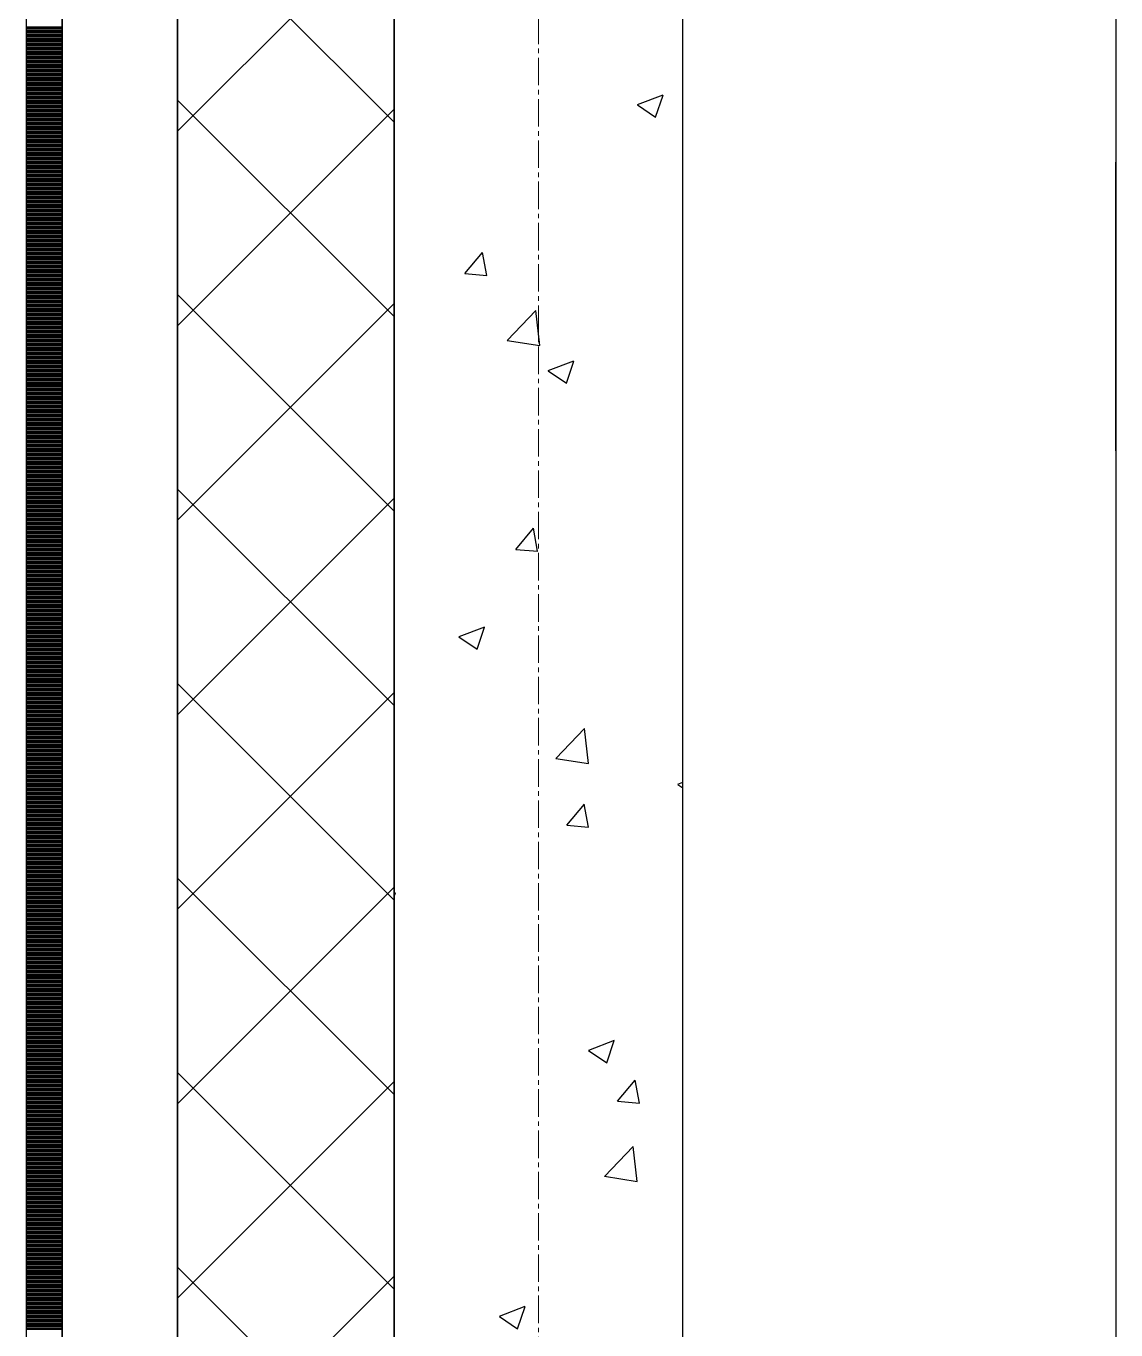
# Model space of a CAD drawing. Header units: millimetres. Extents: x -231292 to 573618, y -153144 to 564035.
# Drawn here: x 8548 to 9303, y 250558 to 251461 of the extents above; entities that cross this region are included whole.
import ezdxf

# ---------------------------------------------------------------- set-up
doc = ezdxf.new("R2010")
doc.units = ezdxf.units.MM
doc.linetypes.add('CENTER2', pattern=[28.575, 19.05, -3.175, 3.175, -3.175])
doc.layers.get('0').update_dxf_attribs({"color": 250})
for name, color, linetype, lineweight in [('АР_Стены ПЕНОблок', 250, 'Continuous', 20), ('АР_Тонкая', 250, 'Continuous', 5), ('АР_Утеплитель', 250, 'Continuous', 0), ('АР_Штриховка', 250, 'Continuous', 0), ('РД_Оси_100', 250, 'Continuous', 0)]:
    doc.layers.add(name, color=color, linetype=linetype, lineweight=lineweight)
doc.layers.add('КР_Балки-0.5', color=60, linetype='Continuous', lineweight=50, plot=False)

# ---------------------------------------------------------------- blocks, each defined once
blk = doc.blocks.new('оси_рен')
at = {"layer": 'РД_Оси_100', "color": 251, "linetype": 'CENTER2', "true_color": 0x636466}
blk.add_line((1195652.916, 135558.25), (1195652.916, 223268.25), dxfattribs=at)

msp = doc.modelspace()

# ---------------------------------------------------------------- linework, layer by layer
at = {"layer": 'АР_Стены ПЕНОблок', "color": 18, "linetype": 'Continuous', "lineweight": 25, "true_color": 0x000000}
for p, q in [((8803.243, 263866.253), (8803.243, 187666.253)), ((9003.243, 187666.253), (9003.243, 263866.253))]:
    msp.add_line(p, q, dxfattribs=at)
at = {"layer": 'АР_Тонкая', "color": 18, "linetype": 'Continuous', "lineweight": 25, "true_color": 0x000000}
for p, q in [((8548.243, 263866.253), (8548.243, 187666.253)), ((8573.243, 263866.253), (8573.243, 187666.253)), ((8573.243, 187666.253), (8573.243, 263866.253)), ((8653.243, 187666.253), (8653.243, 263866.253))]:
    msp.add_line(p, q, dxfattribs=at)
at = {"layer": 'АР_Утеплитель', "color": 18, "linetype": 'Continuous', "lineweight": 25, "true_color": 0x000000}
for p, q in [((8653.243, 263866.253), (8653.243, 187666.253)), ((8803.243, 187666.253), (8803.243, 263866.253))]:
    msp.add_line(p, q, dxfattribs=at)
at = {"layer": 'АР_Штриховка', "color": 18, "linetype": 'Continuous', "lineweight": 25, "true_color": 0x000000}
for p, q in [((8803.243, 251393.982), (8653.243, 251543.982)), ((8653.243, 251387.695), (8803.243, 251537.695)), ((8548.243, 251460.002), (8573.243, 251460.002)), ((8548.243, 251459.002), (8573.243, 251459.002)), ((8548.243, 251458.002), (8573.243, 251458.002)), ((8548.243, 251457.002), (8573.243, 251457.002)), ((8548.243, 251456.002), (8573.243, 251456.002)), ((8548.243, 251455.002), (8573.243, 251455.002)), ((8548.243, 251454.002), (8573.243, 251454.002)), ((8548.243, 251453.002), (8573.243, 251453.002)), ((8548.243, 251452.002), (8573.243, 251452.002)), ((8548.243, 251451.002), (8573.243, 251451.002)), ((8548.243, 251450.002), (8573.243, 251450.002)), ((8548.243, 251449.002), (8573.243, 251449.002)), ((8548.243, 251448.002), (8573.243, 251448.002)), ((8548.243, 251447.002), (8573.243, 251447.002)), ((8548.243, 251446.002), (8573.243, 251446.002)), ((8548.243, 251445.002), (8573.243, 251445.002)), ((8548.243, 251444.002), (8573.243, 251444.002)), ((8548.243, 251443.002), (8573.243, 251443.002)), ((8548.243, 251442.002), (8573.243, 251442.002)), ((8548.243, 251441.002), (8573.243, 251441.002)), ((8548.243, 251440.002), (8573.243, 251440.002)), ((8548.243, 251439.002), (8573.243, 251439.002)), ((8548.243, 251438.002), (8573.243, 251438.002)), ((8548.243, 251437.002), (8573.243, 251437.002)), ((8548.243, 251436.002), (8573.243, 251436.002)), ((8548.243, 251435.002), (8573.243, 251435.002)), ((8548.243, 251434.002), (8573.243, 251434.002)), ((8548.243, 251433.002), (8573.243, 251433.002)), ((8548.243, 251432.002), (8573.243, 251432.002)), ((8548.243, 251431.002), (8573.243, 251431.002)), ((8548.243, 251430.002), (8573.243, 251430.002)), ((8548.243, 251429.002), (8573.243, 251429.002)), ((8548.243, 251428.002), (8573.243, 251428.002)), ((8548.243, 251427.002), (8573.243, 251427.002)), ((8548.243, 251426.002), (8573.243, 251426.002)), ((8548.243, 251425.002), (8573.243, 251425.002)), ((8548.243, 251424.002), (8573.243, 251424.002)), ((8548.243, 251423.002), (8573.243, 251423.002)), ((8548.243, 251422.002), (8573.243, 251422.002)), ((8548.243, 251421.002), (8573.243, 251421.002)), ((8548.243, 251420.002), (8573.243, 251420.002)), ((8548.243, 251419.002), (8573.243, 251419.002)), ((8548.243, 251418.002), (8573.243, 251418.002)), ((8548.243, 251417.002), (8573.243, 251417.002)), ((8548.243, 251416.002), (8573.243, 251416.002)), ((8548.243, 251415.002), (8573.243, 251415.002)), ((8548.243, 251414.002), (8573.243, 251414.002)), ((8548.243, 251413.002), (8573.243, 251413.002)), ((8548.243, 251412.002), (8573.243, 251412.002)), ((8548.243, 251411.002), (8573.243, 251411.002)), ((8548.243, 251410.002), (8573.243, 251410.002)), ((8548.243, 251409.002), (8573.243, 251409.002)), ((8548.243, 251408.002), (8573.243, 251408.002)), ((8548.243, 251407.002), (8573.243, 251407.002)), ((8548.243, 251406.002), (8573.243, 251406.002)), ((8548.243, 251405.002), (8573.243, 251405.002)), ((8803.243, 251259.278), (8653.243, 251409.278)), ((8971.701, 251405.866), (8984.335, 251397.344)), ((8971.799, 251406.084), (8989.584, 251412.911)), ((8984.346, 251397.341), (8989.496, 251412.69)), ((8548.243, 251404.002), (8573.243, 251404.002)), ((8548.243, 251403.002), (8573.243, 251403.002)), ((8548.243, 251402.002), (8573.243, 251402.002)), ((8548.243, 251401.002), (8573.243, 251401.002)), ((8548.243, 251400.002), (8573.243, 251400.002)), ((8548.243, 251399.002), (8573.243, 251399.002)), ((8548.243, 251398.002), (8573.243, 251398.002)), ((8548.243, 251397.002), (8573.243, 251397.002)), ((8548.243, 251396.002), (8573.243, 251396.002)), ((8653.243, 251252.991), (8803.243, 251402.991)), ((8548.243, 251395.002), (8573.243, 251395.002)), ((8548.243, 251394.002), (8573.243, 251394.002)), ((8548.243, 251393.002), (8573.243, 251393.002)), ((8548.243, 251392.002), (8573.243, 251392.002)), ((8548.243, 251391.002), (8573.243, 251391.002)), ((8548.243, 251390.002), (8573.243, 251390.002)), ((8548.243, 251389.002), (8573.243, 251389.002)), ((8548.243, 251388.002), (8573.243, 251388.002)), ((8548.243, 251387.002), (8573.243, 251387.002)), ((8548.243, 251386.002), (8573.243, 251386.002)), ((8548.243, 251385.002), (8573.243, 251385.002)), ((8548.243, 251384.002), (8573.243, 251384.002)), ((8548.243, 251383.002), (8573.243, 251383.002)), ((8548.243, 251382.002), (8573.243, 251382.002)), ((8548.243, 251381.002), (8573.243, 251381.002)), ((8548.243, 251380.002), (8573.243, 251380.002)), ((8548.243, 251379.002), (8573.243, 251379.002)), ((8548.243, 251378.002), (8573.243, 251378.002)), ((8548.243, 251377.002), (8573.243, 251377.002)), ((8548.243, 251376.002), (8573.243, 251376.002)), ((8548.243, 251375.002), (8573.243, 251375.002)), ((8548.243, 251374.002), (8573.243, 251374.002)), ((8548.243, 251373.002), (8573.243, 251373.002)), ((8548.243, 251372.002), (8573.243, 251372.002)), ((8548.243, 251371.002), (8573.243, 251371.002)), ((8548.243, 251370.002), (8573.243, 251370.002)), ((8548.243, 251369.002), (8573.243, 251369.002)), ((8548.243, 251368.002), (8573.243, 251368.002)), ((8548.243, 251367.002), (8573.243, 251367.002)), ((8548.243, 251366.002), (8573.243, 251366.002)), ((8548.243, 251365.002), (8573.243, 251365.002)), ((8548.243, 251364.002), (8573.243, 251364.002)), ((8548.243, 251363.002), (8573.243, 251363.002)), ((8548.243, 251362.002), (8573.243, 251362.002)), ((8548.243, 251361.002), (8573.243, 251361.002)), ((8548.243, 251360.002), (8573.243, 251360.002)), ((8548.243, 251359.002), (8573.243, 251359.002)), ((8548.243, 251358.002), (8573.243, 251358.002)), ((8548.243, 251357.002), (8573.243, 251357.002)), ((8548.243, 251356.002), (8573.243, 251356.002)), ((8548.243, 251355.002), (8573.243, 251355.002)), ((8548.243, 251354.002), (8573.243, 251354.002)), ((8548.243, 251353.002), (8573.243, 251353.002)), ((8548.243, 251352.002), (8573.243, 251352.002)), ((8548.243, 251351.002), (8573.243, 251351.002)), ((8548.243, 251350.002), (8573.243, 251350.002)), ((8548.243, 251349.002), (8573.243, 251349.002)), ((8548.243, 251348.002), (8573.243, 251348.002)), ((8548.243, 251347.002), (8573.243, 251347.002)), ((8548.243, 251346.002), (8573.243, 251346.002)), ((8548.243, 251345.002), (8573.243, 251345.002)), ((8548.243, 251344.002), (8573.243, 251344.002)), ((8548.243, 251343.002), (8573.243, 251343.002)), ((8548.243, 251342.002), (8573.243, 251342.002)), ((8548.243, 251341.002), (8573.243, 251341.002)), ((8548.243, 251340.002), (8573.243, 251340.002)), ((8548.243, 251339.002), (8573.243, 251339.002)), ((8548.243, 251338.002), (8573.243, 251338.002)), ((8548.243, 251337.002), (8573.243, 251337.002)), ((8548.243, 251336.002), (8573.243, 251336.002)), ((8548.243, 251335.002), (8573.243, 251335.002)), ((8548.243, 251334.002), (8573.243, 251334.002)), ((8548.243, 251333.002), (8573.243, 251333.002)), ((8548.243, 251332.002), (8573.243, 251332.002)), ((8548.243, 251331.002), (8573.243, 251331.002)), ((8548.243, 251330.002), (8573.243, 251330.002)), ((8548.243, 251329.002), (8573.243, 251329.002)), ((8548.243, 251328.002), (8573.243, 251328.002)), ((8548.243, 251327.002), (8573.243, 251327.002)), ((8548.243, 251326.002), (8573.243, 251326.002)), ((8548.243, 251325.002), (8573.243, 251325.002)), ((8548.243, 251324.002), (8573.243, 251324.002)), ((8548.243, 251323.002), (8573.243, 251323.002)), ((8548.243, 251322.002), (8573.243, 251322.002)), ((8548.243, 251321.002), (8573.243, 251321.002)), ((8548.243, 251320.002), (8573.243, 251320.002)), ((8548.243, 251319.002), (8573.243, 251319.002)), ((8548.243, 251318.002), (8573.243, 251318.002)), ((8548.243, 251317.002), (8573.243, 251317.002)), ((8548.243, 251316.002), (8573.243, 251316.002)), ((8548.243, 251315.002), (8573.243, 251315.002)), ((8548.243, 251314.002), (8573.243, 251314.002)), ((8548.243, 251313.002), (8573.243, 251313.002)), ((8548.243, 251312.002), (8573.243, 251312.002)), ((8548.243, 251311.002), (8573.243, 251311.002)), ((8548.243, 251310.002), (8573.243, 251310.002)), ((8548.243, 251309.002), (8573.243, 251309.002)), ((8548.243, 251308.002), (8573.243, 251308.002)), ((8548.243, 251307.002), (8573.243, 251307.002)), ((8548.243, 251306.002), (8573.243, 251306.002)), ((8548.243, 251305.002), (8573.243, 251305.002)), ((8548.243, 251304.002), (8573.243, 251304.002)), ((8548.243, 251303.002), (8573.243, 251303.002)), ((8548.243, 251302.002), (8573.243, 251302.002)), ((8548.243, 251301.002), (8573.243, 251301.002)), ((8548.243, 251300.002), (8573.243, 251300.002)), ((8548.243, 251299.002), (8573.243, 251299.002)), ((8548.243, 251298.002), (8573.243, 251298.002)), ((8548.243, 251297.002), (8573.243, 251297.002)), ((8548.243, 251296.002), (8573.243, 251296.002)), ((8852.288, 251289.161), (8864.533, 251303.754)), ((8867.368, 251287.804), (8864.431, 251303.725)), ((8548.243, 251295.002), (8573.243, 251295.002)), ((8548.243, 251294.002), (8573.243, 251294.002)), ((8548.243, 251293.002), (8573.243, 251293.002)), ((8548.243, 251292.002), (8573.243, 251292.002)), ((8548.243, 251291.002), (8573.243, 251291.002)), ((8548.243, 251290.002), (8573.243, 251290.002)), ((8548.243, 251289.002), (8573.243, 251289.002)), ((8548.243, 251288.002), (8573.243, 251288.002)), ((8548.243, 251287.002), (8573.243, 251287.002)), ((8852.287, 251289.151), (8867.469, 251287.823)), ((8548.243, 251286.002), (8573.243, 251286.002)), ((8548.243, 251285.002), (8573.243, 251285.002)), ((8548.243, 251284.002), (8573.243, 251284.002)), ((8548.243, 251283.002), (8573.243, 251283.002)), ((8548.243, 251282.002), (8573.243, 251282.002)), ((8548.243, 251281.002), (8573.243, 251281.002)), ((8548.243, 251280.002), (8573.243, 251280.002)), ((8548.243, 251279.002), (8573.243, 251279.002)), ((8548.243, 251278.002), (8573.243, 251278.002)), ((8548.243, 251277.002), (8573.243, 251277.002)), ((8548.243, 251276.002), (8573.243, 251276.002)), ((8548.243, 251275.002), (8573.243, 251275.002)), ((8548.243, 251274.002), (8573.243, 251274.002)), ((8548.243, 251273.002), (8573.243, 251273.002)), ((8548.243, 251272.002), (8573.243, 251272.002)), ((8548.243, 251271.002), (8573.243, 251271.002)), ((8548.243, 251270.002), (8573.243, 251270.002)), ((8548.243, 251269.002), (8573.243, 251269.002)), ((8803.243, 251124.574), (8653.243, 251274.574)), ((8548.243, 251268.002), (8573.243, 251268.002)), ((8548.243, 251267.002), (8573.243, 251267.002)), ((8548.243, 251266.002), (8573.243, 251266.002)), ((8548.243, 251265.002), (8573.243, 251265.002)), ((8548.243, 251264.002), (8573.243, 251264.002)), ((8548.243, 251263.002), (8573.243, 251263.002)), ((8548.243, 251262.002), (8573.243, 251262.002)), ((8548.243, 251261.002), (8573.243, 251261.002)), ((8548.243, 251260.002), (8573.243, 251260.002)), ((8653.243, 251118.287), (8803.243, 251268.287)), ((8881.572, 251242.806), (8901.356, 251263.425)), ((8904.155, 251239.302), (8901.349, 251263.424)), ((8548.243, 251259.002), (8573.243, 251259.002)), ((8548.243, 251258.002), (8573.243, 251258.002)), ((8548.243, 251257.002), (8573.243, 251257.002)), ((8548.243, 251256.002), (8573.243, 251256.002)), ((8548.243, 251255.002), (8573.243, 251255.002)), ((8548.243, 251254.002), (8573.243, 251254.002)), ((8548.243, 251253.002), (8573.243, 251253.002)), ((8548.243, 251252.002), (8573.243, 251252.002)), ((8548.243, 251251.002), (8573.243, 251251.002)), ((8548.243, 251250.002), (8573.243, 251250.002)), ((8548.243, 251249.002), (8573.243, 251249.002)), ((8548.243, 251248.002), (8573.243, 251248.002)), ((8548.243, 251247.002), (8573.243, 251247.002)), ((8548.243, 251246.002), (8573.243, 251246.002)), ((8548.243, 251245.002), (8573.243, 251245.002)), ((8548.243, 251244.002), (8573.243, 251244.002)), ((8548.243, 251243.002), (8573.243, 251243.002)), ((8548.243, 251242.002), (8573.243, 251242.002)), ((8881.567, 251242.818), (8904.157, 251239.314)), ((8548.243, 251241.002), (8573.243, 251241.002)), ((8548.243, 251240.002), (8573.243, 251240.002)), ((8548.243, 251239.002), (8573.243, 251239.002)), ((8548.243, 251238.002), (8573.243, 251238.002)), ((8548.243, 251237.002), (8573.243, 251237.002)), ((8548.243, 251236.002), (8573.243, 251236.002)), ((8548.243, 251235.002), (8573.243, 251235.002)), ((8548.243, 251234.002), (8573.243, 251234.002)), ((8548.243, 251233.002), (8573.243, 251233.002)), ((8548.243, 251232.002), (8573.243, 251232.002)), ((8548.243, 251231.002), (8573.243, 251231.002)), ((8548.243, 251230.002), (8573.243, 251230.002)), ((8548.243, 251229.002), (8573.243, 251229.002)), ((8548.243, 251228.002), (8573.243, 251228.002)), ((8548.243, 251227.002), (8573.243, 251227.002)), ((8548.243, 251226.002), (8573.243, 251226.002)), ((8548.243, 251225.002), (8573.243, 251225.002)), ((8548.243, 251224.002), (8573.243, 251224.002)), ((8909.997, 251221.896), (8927.782, 251228.722)), ((8922.544, 251213.153), (8927.694, 251228.502)), ((8548.243, 251223.002), (8573.243, 251223.002)), ((8548.243, 251222.002), (8573.243, 251222.002)), ((8548.243, 251221.002), (8573.243, 251221.002)), ((8548.243, 251220.002), (8573.243, 251220.002)), ((8548.243, 251219.002), (8573.243, 251219.002)), ((8548.243, 251218.002), (8573.243, 251218.002)), ((8548.243, 251217.002), (8573.243, 251217.002)), ((8548.243, 251216.002), (8573.243, 251216.002)), ((8548.243, 251215.002), (8573.243, 251215.002)), ((8909.899, 251221.678), (8922.533, 251213.156)), ((8548.243, 251214.002), (8573.243, 251214.002)), ((8548.243, 251213.002), (8573.243, 251213.002)), ((8548.243, 251212.002), (8573.243, 251212.002)), ((8548.243, 251211.002), (8573.243, 251211.002)), ((8548.243, 251210.002), (8573.243, 251210.002)), ((8548.243, 251209.002), (8573.243, 251209.002)), ((8548.243, 251208.002), (8573.243, 251208.002)), ((8548.243, 251207.002), (8573.243, 251207.002)), ((8548.243, 251206.002), (8573.243, 251206.002)), ((8548.243, 251205.002), (8573.243, 251205.002)), ((8548.243, 251204.002), (8573.243, 251204.002)), ((8548.243, 251203.002), (8573.243, 251203.002)), ((8548.243, 251202.002), (8573.243, 251202.002)), ((8548.243, 251201.002), (8573.243, 251201.002)), ((8548.243, 251200.002), (8573.243, 251200.002)), ((8548.243, 251199.002), (8573.243, 251199.002)), ((8548.243, 251198.002), (8573.243, 251198.002)), ((8548.243, 251197.002), (8573.243, 251197.002)), ((8548.243, 251196.002), (8573.243, 251196.002)), ((8548.243, 251195.002), (8573.243, 251195.002)), ((8548.243, 251194.002), (8573.243, 251194.002)), ((8548.243, 251193.002), (8573.243, 251193.002)), ((8548.243, 251192.002), (8573.243, 251192.002)), ((8548.243, 251191.002), (8573.243, 251191.002)), ((8548.243, 251190.002), (8573.243, 251190.002)), ((8548.243, 251189.002), (8573.243, 251189.002)), ((8548.243, 251188.002), (8573.243, 251188.002)), ((8548.243, 251187.002), (8573.243, 251187.002)), ((8548.243, 251186.002), (8573.243, 251186.002)), ((8548.243, 251185.002), (8573.243, 251185.002)), ((8548.243, 251184.002), (8573.243, 251184.002)), ((8548.243, 251183.002), (8573.243, 251183.002)), ((8548.243, 251182.002), (8573.243, 251182.002)), ((8548.243, 251181.002), (8573.243, 251181.002)), ((8548.243, 251180.002), (8573.243, 251180.002)), ((8548.243, 251179.002), (8573.243, 251179.002)), ((8548.243, 251178.002), (8573.243, 251178.002)), ((8548.243, 251177.002), (8573.243, 251177.002)), ((8548.243, 251176.002), (8573.243, 251176.002)), ((8548.243, 251175.002), (8573.243, 251175.002)), ((8548.243, 251174.002), (8573.243, 251174.002)), ((8548.243, 251173.002), (8573.243, 251173.002)), ((8548.243, 251172.002), (8573.243, 251172.002)), ((8548.243, 251171.002), (8573.243, 251171.002)), ((8548.243, 251170.002), (8573.243, 251170.002)), ((8548.243, 251169.002), (8573.243, 251169.002)), ((8548.243, 251168.002), (8573.243, 251168.002)), ((8548.243, 251167.002), (8573.243, 251167.002)), ((8548.243, 251166.002), (8573.243, 251166.002)), ((8548.243, 251165.002), (8573.243, 251165.002)), ((8548.243, 251164.002), (8573.243, 251164.002)), ((8548.243, 251163.002), (8573.243, 251163.002)), ((8548.243, 251162.002), (8573.243, 251162.002)), ((8548.243, 251161.002), (8573.243, 251161.002)), ((8548.243, 251160.002), (8573.243, 251160.002)), ((8548.243, 251159.002), (8573.243, 251159.002)), ((8548.243, 251158.002), (8573.243, 251158.002)), ((8548.243, 251157.002), (8573.243, 251157.002)), ((8548.243, 251156.002), (8573.243, 251156.002)), ((8548.243, 251155.002), (8573.243, 251155.002)), ((8548.243, 251154.002), (8573.243, 251154.002)), ((8548.243, 251153.002), (8573.243, 251153.002)), ((8548.243, 251152.002), (8573.243, 251152.002)), ((8548.243, 251151.002), (8573.243, 251151.002)), ((8548.243, 251150.002), (8573.243, 251150.002)), ((8548.243, 251149.002), (8573.243, 251149.002)), ((8548.243, 251148.002), (8573.243, 251148.002)), ((8548.243, 251147.002), (8573.243, 251147.002)), ((8548.243, 251146.002), (8573.243, 251146.002)), ((8548.243, 251145.002), (8573.243, 251145.002)), ((8548.243, 251144.002), (8573.243, 251144.002)), ((8548.243, 251143.002), (8573.243, 251143.002)), ((8548.243, 251142.002), (8573.243, 251142.002)), ((8548.243, 251141.002), (8573.243, 251141.002)), ((8548.243, 251140.002), (8573.243, 251140.002)), ((8548.243, 251139.002), (8573.243, 251139.002)), ((8548.243, 251138.002), (8573.243, 251138.002)), ((8548.243, 251137.002), (8573.243, 251137.002)), ((8548.243, 251136.002), (8573.243, 251136.002)), ((8548.243, 251135.002), (8573.243, 251135.002)), ((8548.243, 251134.002), (8573.243, 251134.002)), ((8803.243, 250989.87), (8653.243, 251139.87)), ((8653.243, 250983.583), (8803.243, 251133.583)), ((8548.243, 251133.002), (8573.243, 251133.002)), ((8548.243, 251132.002), (8573.243, 251132.002)), ((8548.243, 251131.002), (8573.243, 251131.002)), ((8548.243, 251130.002), (8573.243, 251130.002)), ((8548.243, 251129.002), (8573.243, 251129.002)), ((8548.243, 251128.002), (8573.243, 251128.002)), ((8548.243, 251127.002), (8573.243, 251127.002)), ((8548.243, 251126.002), (8573.243, 251126.002)), ((8548.243, 251125.002), (8573.243, 251125.002)), ((8548.243, 251124.002), (8573.243, 251124.002)), ((8548.243, 251123.002), (8573.243, 251123.002)), ((8548.243, 251122.002), (8573.243, 251122.002)), ((8548.243, 251121.002), (8573.243, 251121.002)), ((8548.243, 251120.002), (8573.243, 251120.002)), ((8548.243, 251119.002), (8573.243, 251119.002)), ((8548.243, 251118.002), (8573.243, 251118.002)), ((8548.243, 251117.002), (8573.243, 251117.002)), ((8548.243, 251116.002), (8573.243, 251116.002)), ((8548.243, 251115.002), (8573.243, 251115.002)), ((8548.243, 251114.002), (8573.243, 251114.002)), ((8548.243, 251113.002), (8573.243, 251113.002)), ((8548.243, 251112.002), (8573.243, 251112.002)), ((8548.243, 251111.002), (8573.243, 251111.002)), ((8548.243, 251110.002), (8573.243, 251110.002)), ((8548.243, 251109.002), (8573.243, 251109.002)), ((8548.243, 251108.002), (8573.243, 251108.002)), ((8548.243, 251107.002), (8573.243, 251107.002)), ((8887.531, 251098.104), (8899.777, 251112.697)), ((8902.611, 251096.747), (8899.674, 251112.668)), ((8548.243, 251106.002), (8573.243, 251106.002)), ((8548.243, 251105.002), (8573.243, 251105.002)), ((8548.243, 251104.002), (8573.243, 251104.002)), ((8548.243, 251103.002), (8573.243, 251103.002)), ((8548.243, 251102.002), (8573.243, 251102.002)), ((8548.243, 251101.002), (8573.243, 251101.002)), ((8548.243, 251100.002), (8573.243, 251100.002)), ((8548.243, 251099.002), (8573.243, 251099.002)), ((8548.243, 251098.002), (8573.243, 251098.002)), ((8887.531, 251098.094), (8902.713, 251096.766)), ((8548.243, 251097.002), (8573.243, 251097.002)), ((8548.243, 251096.002), (8573.243, 251096.002)), ((8548.243, 251095.002), (8573.243, 251095.002)), ((8548.243, 251094.002), (8573.243, 251094.002)), ((8548.243, 251093.002), (8573.243, 251093.002)), ((8548.243, 251092.002), (8573.243, 251092.002)), ((8548.243, 251091.002), (8573.243, 251091.002)), ((8548.243, 251090.002), (8573.243, 251090.002)), ((8548.243, 251089.002), (8573.243, 251089.002)), ((8548.243, 251088.002), (8573.243, 251088.002)), ((8548.243, 251087.002), (8573.243, 251087.002)), ((8548.243, 251086.002), (8573.243, 251086.002)), ((8548.243, 251085.002), (8573.243, 251085.002)), ((8548.243, 251084.002), (8573.243, 251084.002)), ((8548.243, 251083.002), (8573.243, 251083.002)), ((8548.243, 251082.002), (8573.243, 251082.002)), ((8548.243, 251081.002), (8573.243, 251081.002)), ((8548.243, 251080.002), (8573.243, 251080.002)), ((8548.243, 251079.002), (8573.243, 251079.002)), ((8548.243, 251078.002), (8573.243, 251078.002)), ((8548.243, 251077.002), (8573.243, 251077.002)), ((8548.243, 251076.002), (8573.243, 251076.002)), ((8548.243, 251075.002), (8573.243, 251075.002)), ((8548.243, 251074.002), (8573.243, 251074.002)), ((8548.243, 251073.002), (8573.243, 251073.002)), ((8548.243, 251072.002), (8573.243, 251072.002)), ((8548.243, 251071.002), (8573.243, 251071.002)), ((8548.243, 251070.002), (8573.243, 251070.002)), ((8548.243, 251069.002), (8573.243, 251069.002)), ((8548.243, 251068.002), (8573.243, 251068.002)), ((8548.243, 251067.002), (8573.243, 251067.002)), ((8548.243, 251066.002), (8573.243, 251066.002)), ((8548.243, 251065.002), (8573.243, 251065.002)), ((8548.243, 251064.002), (8573.243, 251064.002)), ((8548.243, 251063.002), (8573.243, 251063.002)), ((8548.243, 251062.002), (8573.243, 251062.002)), ((8548.243, 251061.002), (8573.243, 251061.002)), ((8548.243, 251060.002), (8573.243, 251060.002)), ((8548.243, 251059.002), (8573.243, 251059.002)), ((8548.243, 251058.002), (8573.243, 251058.002)), ((8548.243, 251057.002), (8573.243, 251057.002)), ((8548.243, 251056.002), (8573.243, 251056.002)), ((8548.243, 251055.002), (8573.243, 251055.002)), ((8548.243, 251054.002), (8573.243, 251054.002)), ((8548.243, 251053.002), (8573.243, 251053.002)), ((8548.243, 251052.002), (8573.243, 251052.002)), ((8548.243, 251051.002), (8573.243, 251051.002)), ((8548.243, 251050.002), (8573.243, 251050.002)), ((8548.243, 251049.002), (8573.243, 251049.002)), ((8548.243, 251048.002), (8573.243, 251048.002)), ((8548.243, 251047.002), (8573.243, 251047.002)), ((8548.243, 251046.002), (8573.243, 251046.002)), ((8548.243, 251045.002), (8573.243, 251045.002)), ((8548.243, 251044.002), (8573.243, 251044.002)), ((8848.195, 251037.707), (8865.98, 251044.534)), ((8860.742, 251028.965), (8865.892, 251044.314)), ((8548.243, 251043.002), (8573.243, 251043.002)), ((8548.243, 251042.002), (8573.243, 251042.002)), ((8548.243, 251041.002), (8573.243, 251041.002)), ((8548.243, 251040.002), (8573.243, 251040.002)), ((8548.243, 251039.002), (8573.243, 251039.002)), ((8548.243, 251038.002), (8573.243, 251038.002)), ((8548.243, 251037.002), (8573.243, 251037.002)), ((8548.243, 251036.002), (8573.243, 251036.002)), ((8548.243, 251035.002), (8573.243, 251035.002)), ((8548.243, 251034.002), (8573.243, 251034.002)), ((8848.097, 251037.49), (8860.731, 251028.968)), ((8548.243, 251033.002), (8573.243, 251033.002)), ((8548.243, 251032.002), (8573.243, 251032.002)), ((8548.243, 251031.002), (8573.243, 251031.002)), ((8548.243, 251030.002), (8573.243, 251030.002)), ((8548.243, 251029.002), (8573.243, 251029.002)), ((8548.243, 251028.002), (8573.243, 251028.002)), ((8548.243, 251027.002), (8573.243, 251027.002)), ((8548.243, 251026.002), (8573.243, 251026.002)), ((8548.243, 251025.002), (8573.243, 251025.002)), ((8548.243, 251024.002), (8573.243, 251024.002)), ((8548.243, 251023.002), (8573.243, 251023.002)), ((8548.243, 251022.002), (8573.243, 251022.002)), ((8548.243, 251021.002), (8573.243, 251021.002)), ((8548.243, 251020.002), (8573.243, 251020.002)), ((8548.243, 251019.002), (8573.243, 251019.002)), ((8548.243, 251018.002), (8573.243, 251018.002)), ((8548.243, 251017.002), (8573.243, 251017.002)), ((8548.243, 251016.002), (8573.243, 251016.002)), ((8548.243, 251015.002), (8573.243, 251015.002)), ((8548.243, 251014.002), (8573.243, 251014.002)), ((8548.243, 251013.002), (8573.243, 251013.002)), ((8548.243, 251012.002), (8573.243, 251012.002)), ((8548.243, 251011.002), (8573.243, 251011.002)), ((8548.243, 251010.002), (8573.243, 251010.002)), ((8548.243, 251009.002), (8573.243, 251009.002)), ((8548.243, 251008.002), (8573.243, 251008.002)), ((8548.243, 251007.002), (8573.243, 251007.002)), ((8548.243, 251006.002), (8573.243, 251006.002)), ((8548.243, 251005.002), (8573.243, 251005.002)), ((8548.243, 251004.002), (8573.243, 251004.002)), ((8548.243, 251003.002), (8573.243, 251003.002)), ((8548.243, 251002.002), (8573.243, 251002.002)), ((8548.243, 251001.002), (8573.243, 251001.002)), ((8548.243, 251000.002), (8573.243, 251000.002)), ((8548.243, 250999.002), (8573.243, 250999.002)), ((8548.243, 250998.002), (8573.243, 250998.002)), ((8803.243, 250855.166), (8653.243, 251005.166)), ((8653.243, 250848.879), (8803.243, 250998.879)), ((8548.243, 250997.002), (8573.243, 250997.002)), ((8548.243, 250996.002), (8573.243, 250996.002)), ((8548.243, 250995.002), (8573.243, 250995.002)), ((8548.243, 250994.002), (8573.243, 250994.002)), ((8548.243, 250993.002), (8573.243, 250993.002)), ((8548.243, 250992.002), (8573.243, 250992.002)), ((8548.243, 250991.002), (8573.243, 250991.002)), ((8548.243, 250990.002), (8573.243, 250990.002)), ((8548.243, 250989.002), (8573.243, 250989.002)), ((8548.243, 250988.002), (8573.243, 250988.002)), ((8548.243, 250987.002), (8573.243, 250987.002)), ((8548.243, 250986.002), (8573.243, 250986.002)), ((8548.243, 250985.002), (8573.243, 250985.002)), ((8548.243, 250984.002), (8573.243, 250984.002)), ((8548.243, 250983.002), (8573.243, 250983.002)), ((8548.243, 250982.002), (8573.243, 250982.002)), ((8548.243, 250981.002), (8573.243, 250981.002)), ((8548.243, 250980.002), (8573.243, 250980.002)), ((8548.243, 250979.002), (8573.243, 250979.002)), ((8548.243, 250978.002), (8573.243, 250978.002)), ((8548.243, 250977.002), (8573.243, 250977.002)), ((8548.243, 250976.002), (8573.243, 250976.002)), ((8548.243, 250975.002), (8573.243, 250975.002)), ((8548.243, 250974.002), (8573.243, 250974.002)), ((8548.243, 250973.002), (8573.243, 250973.002)), ((8548.243, 250972.002), (8573.243, 250972.002)), ((8548.243, 250971.002), (8573.243, 250971.002)), ((8915.247, 250953.338), (8935.031, 250973.957)), ((8937.829, 250949.833), (8935.023, 250973.956)), ((8548.243, 250970.002), (8573.243, 250970.002)), ((8548.243, 250969.002), (8573.243, 250969.002)), ((8548.243, 250968.002), (8573.243, 250968.002)), ((8548.243, 250967.002), (8573.243, 250967.002)), ((8548.243, 250966.002), (8573.243, 250966.002)), ((8548.243, 250965.002), (8573.243, 250965.002)), ((8548.243, 250964.002), (8573.243, 250964.002)), ((8548.243, 250963.002), (8573.243, 250963.002)), ((8548.243, 250962.002), (8573.243, 250962.002)), ((8548.243, 250961.002), (8573.243, 250961.002)), ((8548.243, 250960.002), (8573.243, 250960.002)), ((8548.243, 250959.002), (8573.243, 250959.002)), ((8548.243, 250958.002), (8573.243, 250958.002)), ((8548.243, 250957.002), (8573.243, 250957.002)), ((8548.243, 250956.002), (8573.243, 250956.002)), ((8548.243, 250955.002), (8573.243, 250955.002)), ((8548.243, 250954.002), (8573.243, 250954.002)), ((8548.243, 250953.002), (8573.243, 250953.002)), ((8915.242, 250953.35), (8937.831, 250949.846)), ((8548.243, 250952.002), (8573.243, 250952.002)), ((8548.243, 250951.002), (8573.243, 250951.002)), ((8548.243, 250950.002), (8573.243, 250950.002)), ((8548.243, 250949.002), (8573.243, 250949.002)), ((8548.243, 250948.002), (8573.243, 250948.002)), ((8548.243, 250947.002), (8573.243, 250947.002)), ((8548.243, 250946.002), (8573.243, 250946.002)), ((8548.243, 250945.002), (8573.243, 250945.002)), ((8548.243, 250944.002), (8573.243, 250944.002)), ((8548.243, 250943.002), (8573.243, 250943.002)), ((8548.243, 250942.002), (8573.243, 250942.002)), ((8548.243, 250941.002), (8573.243, 250941.002)), ((8548.243, 250940.002), (8573.243, 250940.002)), ((8548.243, 250939.002), (8573.243, 250939.002)), ((8548.243, 250938.002), (8573.243, 250938.002)), ((8548.243, 250937.002), (8573.243, 250937.002)), ((8548.243, 250936.002), (8573.243, 250936.002)), ((8548.243, 250935.002), (8573.243, 250935.002)), ((8999.711, 250935.225), (9003.243, 250932.842)), ((8999.81, 250935.442), (9003.243, 250936.76)), ((8548.243, 250934.002), (8573.243, 250934.002)), ((8548.243, 250933.002), (8573.243, 250933.002)), ((8548.243, 250932.002), (8573.243, 250932.002)), ((8548.243, 250931.002), (8573.243, 250931.002)), ((8548.243, 250930.002), (8573.243, 250930.002)), ((8548.243, 250929.002), (8573.243, 250929.002)), ((8548.243, 250928.002), (8573.243, 250928.002)), ((8548.243, 250927.002), (8573.243, 250927.002)), ((8548.243, 250926.002), (8573.243, 250926.002)), ((8548.243, 250925.002), (8573.243, 250925.002)), ((8548.243, 250924.002), (8573.243, 250924.002)), ((8548.243, 250923.002), (8573.243, 250923.002)), ((8548.243, 250922.002), (8573.243, 250922.002)), ((8548.243, 250921.002), (8573.243, 250921.002)), ((8548.243, 250920.002), (8573.243, 250920.002)), ((8548.243, 250919.002), (8573.243, 250919.002)), ((8548.243, 250918.002), (8573.243, 250918.002)), ((8548.243, 250917.002), (8573.243, 250917.002)), ((8922.775, 250907.047), (8935.02, 250921.641)), ((8937.854, 250905.69), (8934.917, 250921.611)), ((8548.243, 250916.002), (8573.243, 250916.002)), ((8548.243, 250915.002), (8573.243, 250915.002)), ((8548.243, 250914.002), (8573.243, 250914.002)), ((8548.243, 250913.002), (8573.243, 250913.002)), ((8548.243, 250912.002), (8573.243, 250912.002)), ((8548.243, 250911.002), (8573.243, 250911.002)), ((8548.243, 250910.002), (8573.243, 250910.002)), ((8548.243, 250909.002), (8573.243, 250909.002)), ((8548.243, 250908.002), (8573.243, 250908.002)), ((8548.243, 250907.002), (8573.243, 250907.002)), ((8548.243, 250906.002), (8573.243, 250906.002)), ((8548.243, 250905.002), (8573.243, 250905.002)), ((8548.243, 250904.002), (8573.243, 250904.002)), ((8548.243, 250903.002), (8573.243, 250903.002)), ((8548.243, 250902.002), (8573.243, 250902.002)), ((8548.243, 250901.002), (8573.243, 250901.002)), ((8548.243, 250900.002), (8573.243, 250900.002)), ((8548.243, 250899.002), (8573.243, 250899.002)), ((8922.774, 250907.037), (8937.956, 250905.709)), ((8548.243, 250898.002), (8573.243, 250898.002)), ((8548.243, 250897.002), (8573.243, 250897.002)), ((8548.243, 250896.002), (8573.243, 250896.002)), ((8548.243, 250895.002), (8573.243, 250895.002)), ((8548.243, 250894.002), (8573.243, 250894.002)), ((8548.243, 250893.002), (8573.243, 250893.002)), ((8548.243, 250892.002), (8573.243, 250892.002)), ((8548.243, 250891.002), (8573.243, 250891.002)), ((8548.243, 250890.002), (8573.243, 250890.002)), ((8548.243, 250889.002), (8573.243, 250889.002)), ((8548.243, 250888.002), (8573.243, 250888.002)), ((8548.243, 250887.002), (8573.243, 250887.002)), ((8548.243, 250886.002), (8573.243, 250886.002)), ((8548.243, 250885.002), (8573.243, 250885.002)), ((8548.243, 250884.002), (8573.243, 250884.002)), ((8548.243, 250883.002), (8573.243, 250883.002)), ((8548.243, 250882.002), (8573.243, 250882.002)), ((8548.243, 250881.002), (8573.243, 250881.002)), ((8548.243, 250880.002), (8573.243, 250880.002)), ((8548.243, 250879.002), (8573.243, 250879.002)), ((8548.243, 250878.002), (8573.243, 250878.002)), ((8548.243, 250877.002), (8573.243, 250877.002)), ((8548.243, 250876.002), (8573.243, 250876.002)), ((8548.243, 250875.002), (8573.243, 250875.002)), ((8548.243, 250874.002), (8573.243, 250874.002)), ((8548.243, 250873.002), (8573.243, 250873.002)), ((8548.243, 250872.002), (8573.243, 250872.002)), ((8548.243, 250871.002), (8573.243, 250871.002)), ((8548.243, 250870.002), (8573.243, 250870.002)), ((8548.243, 250869.002), (8573.243, 250869.002)), ((8548.243, 250868.002), (8573.243, 250868.002)), ((8548.243, 250867.002), (8573.243, 250867.002)), ((8548.243, 250866.002), (8573.243, 250866.002)), ((8548.243, 250865.002), (8573.243, 250865.002)), ((8548.243, 250864.002), (8573.243, 250864.002)), ((8548.243, 250863.002), (8573.243, 250863.002)), ((8803.243, 250720.462), (8653.243, 250870.462)), ((8653.243, 250714.176), (8803.243, 250864.176)), ((8548.243, 250862.002), (8573.243, 250862.002)), ((8548.243, 250861.002), (8573.243, 250861.002)), ((8548.243, 250860.002), (8573.243, 250860.002)), ((8548.243, 250859.002), (8573.243, 250859.002)), ((8548.243, 250858.002), (8573.243, 250858.002)), ((8548.243, 250857.002), (8573.243, 250857.002)), ((8548.243, 250856.002), (8573.243, 250856.002)), ((8548.243, 250855.002), (8573.243, 250855.002)), ((8548.243, 250854.002), (8573.243, 250854.002)), ((8803.243, 250859.987), (8804.178, 250860.346)), ((8803.243, 250857.601), (8804.09, 250860.126)), ((8548.243, 250853.002), (8573.243, 250853.002)), ((8548.243, 250852.002), (8573.243, 250852.002)), ((8548.243, 250851.002), (8573.243, 250851.002)), ((8548.243, 250850.002), (8573.243, 250850.002)), ((8548.243, 250849.002), (8573.243, 250849.002)), ((8548.243, 250848.002), (8573.243, 250848.002)), ((8548.243, 250847.002), (8573.243, 250847.002)), ((8548.243, 250846.002), (8573.243, 250846.002)), ((8548.243, 250845.002), (8573.243, 250845.002)), ((8548.243, 250844.002), (8573.243, 250844.002)), ((8548.243, 250843.002), (8573.243, 250843.002)), ((8548.243, 250842.002), (8573.243, 250842.002)), ((8548.243, 250841.002), (8573.243, 250841.002)), ((8548.243, 250840.002), (8573.243, 250840.002)), ((8548.243, 250839.002), (8573.243, 250839.002)), ((8548.243, 250838.002), (8573.243, 250838.002)), ((8548.243, 250837.002), (8573.243, 250837.002)), ((8548.243, 250836.002), (8573.243, 250836.002)), ((8548.243, 250835.002), (8573.243, 250835.002)), ((8548.243, 250834.002), (8573.243, 250834.002)), ((8548.243, 250833.002), (8573.243, 250833.002)), ((8548.243, 250832.002), (8573.243, 250832.002)), ((8548.243, 250831.002), (8573.243, 250831.002)), ((8548.243, 250830.002), (8573.243, 250830.002)), ((8548.243, 250829.002), (8573.243, 250829.002)), ((8548.243, 250828.002), (8573.243, 250828.002)), ((8548.243, 250827.002), (8573.243, 250827.002)), ((8548.243, 250826.002), (8573.243, 250826.002)), ((8548.243, 250825.002), (8573.243, 250825.002)), ((8548.243, 250824.002), (8573.243, 250824.002)), ((8548.243, 250823.002), (8573.243, 250823.002)), ((8548.243, 250822.002), (8573.243, 250822.002)), ((8548.243, 250821.002), (8573.243, 250821.002)), ((8548.243, 250820.002), (8573.243, 250820.002)), ((8548.243, 250819.002), (8573.243, 250819.002)), ((8548.243, 250818.002), (8573.243, 250818.002)), ((8548.243, 250817.002), (8573.243, 250817.002)), ((8548.243, 250816.002), (8573.243, 250816.002)), ((8548.243, 250815.002), (8573.243, 250815.002)), ((8548.243, 250814.002), (8573.243, 250814.002)), ((8548.243, 250813.002), (8573.243, 250813.002)), ((8548.243, 250812.002), (8573.243, 250812.002)), ((8548.243, 250811.002), (8573.243, 250811.002)), ((8548.243, 250810.002), (8573.243, 250810.002)), ((8548.243, 250809.002), (8573.243, 250809.002)), ((8548.243, 250808.002), (8573.243, 250808.002)), ((8548.243, 250807.002), (8573.243, 250807.002)), ((8548.243, 250806.002), (8573.243, 250806.002)), ((8548.243, 250805.002), (8573.243, 250805.002)), ((8548.243, 250804.002), (8573.243, 250804.002)), ((8548.243, 250803.002), (8573.243, 250803.002)), ((8548.243, 250802.002), (8573.243, 250802.002)), ((8548.243, 250801.002), (8573.243, 250801.002)), ((8548.243, 250800.002), (8573.243, 250800.002)), ((8548.243, 250799.002), (8573.243, 250799.002)), ((8548.243, 250798.002), (8573.243, 250798.002)), ((8548.243, 250797.002), (8573.243, 250797.002)), ((8548.243, 250796.002), (8573.243, 250796.002)), ((8548.243, 250795.002), (8573.243, 250795.002)), ((8548.243, 250794.002), (8573.243, 250794.002)), ((8548.243, 250793.002), (8573.243, 250793.002)), ((8548.243, 250792.002), (8573.243, 250792.002)), ((8548.243, 250791.002), (8573.243, 250791.002)), ((8548.243, 250790.002), (8573.243, 250790.002)), ((8548.243, 250789.002), (8573.243, 250789.002)), ((8548.243, 250788.002), (8573.243, 250788.002)), ((8548.243, 250787.002), (8573.243, 250787.002)), ((8548.243, 250786.002), (8573.243, 250786.002)), ((8548.243, 250785.002), (8573.243, 250785.002)), ((8548.243, 250784.002), (8573.243, 250784.002)), ((8548.243, 250783.002), (8573.243, 250783.002)), ((8548.243, 250782.002), (8573.243, 250782.002)), ((8548.243, 250781.002), (8573.243, 250781.002)), ((8548.243, 250780.002), (8573.243, 250780.002)), ((8548.243, 250779.002), (8573.243, 250779.002)), ((8548.243, 250778.002), (8573.243, 250778.002)), ((8548.243, 250777.002), (8573.243, 250777.002)), ((8548.243, 250776.002), (8573.243, 250776.002)), ((8548.243, 250775.002), (8573.243, 250775.002)), ((8548.243, 250774.002), (8573.243, 250774.002)), ((8548.243, 250773.002), (8573.243, 250773.002)), ((8548.243, 250772.002), (8573.243, 250772.002)), ((8548.243, 250771.002), (8573.243, 250771.002)), ((8548.243, 250770.002), (8573.243, 250770.002)), ((8548.243, 250769.002), (8573.243, 250769.002)), ((8548.243, 250768.002), (8573.243, 250768.002)), ((8548.243, 250767.002), (8573.243, 250767.002)), ((8548.243, 250766.002), (8573.243, 250766.002)), ((8548.243, 250765.002), (8573.243, 250765.002)), ((8548.243, 250764.002), (8573.243, 250764.002)), ((8548.243, 250763.002), (8573.243, 250763.002)), ((8548.243, 250762.002), (8573.243, 250762.002)), ((8548.243, 250761.002), (8573.243, 250761.002)), ((8548.243, 250760.002), (8573.243, 250760.002)), ((8548.243, 250759.002), (8573.243, 250759.002)), ((8548.243, 250758.002), (8573.243, 250758.002)), ((8548.243, 250757.002), (8573.243, 250757.002)), ((8548.243, 250756.002), (8573.243, 250756.002)), ((8548.243, 250755.002), (8573.243, 250755.002)), ((8938.008, 250751.254), (8955.792, 250758.081)), ((8950.554, 250742.511), (8955.704, 250757.86)), ((8548.243, 250754.002), (8573.243, 250754.002)), ((8548.243, 250753.002), (8573.243, 250753.002)), ((8548.243, 250752.002), (8573.243, 250752.002)), ((8548.243, 250751.002), (8573.243, 250751.002)), ((8548.243, 250750.002), (8573.243, 250750.002)), ((8548.243, 250749.002), (8573.243, 250749.002)), ((8548.243, 250748.002), (8573.243, 250748.002)), ((8548.243, 250747.002), (8573.243, 250747.002)), ((8548.243, 250746.002), (8573.243, 250746.002)), ((8937.909, 250751.037), (8950.543, 250742.514)), ((8548.243, 250745.002), (8573.243, 250745.002)), ((8548.243, 250744.002), (8573.243, 250744.002)), ((8548.243, 250743.002), (8573.243, 250743.002)), ((8548.243, 250742.002), (8573.243, 250742.002)), ((8548.243, 250741.002), (8573.243, 250741.002)), ((8548.243, 250740.002), (8573.243, 250740.002)), ((8548.243, 250739.002), (8573.243, 250739.002)), ((8548.243, 250738.002), (8573.243, 250738.002)), ((8548.243, 250737.002), (8573.243, 250737.002)), ((8548.243, 250736.002), (8573.243, 250736.002)), ((8548.243, 250735.002), (8573.243, 250735.002)), ((8548.243, 250734.002), (8573.243, 250734.002)), ((8548.243, 250733.002), (8573.243, 250733.002)), ((8548.243, 250732.002), (8573.243, 250732.002)), ((8548.243, 250731.002), (8573.243, 250731.002)), ((8548.243, 250730.002), (8573.243, 250730.002)), ((8548.243, 250729.002), (8573.243, 250729.002)), ((8548.243, 250728.002), (8573.243, 250728.002)), ((8548.243, 250727.002), (8573.243, 250727.002)), ((8803.243, 250585.759), (8653.243, 250735.759)), ((8653.243, 250579.472), (8803.243, 250729.472)), ((8958.018, 250715.991), (8970.263, 250730.584)), ((8973.097, 250714.633), (8970.16, 250730.554)), ((8548.243, 250726.002), (8573.243, 250726.002)), ((8548.243, 250725.002), (8573.243, 250725.002)), ((8548.243, 250724.002), (8573.243, 250724.002)), ((8548.243, 250723.002), (8573.243, 250723.002)), ((8548.243, 250722.002), (8573.243, 250722.002)), ((8548.243, 250721.002), (8573.243, 250721.002)), ((8548.243, 250720.002), (8573.243, 250720.002)), ((8548.243, 250719.002), (8573.243, 250719.002)), ((8548.243, 250718.002), (8573.243, 250718.002)), ((8548.243, 250717.002), (8573.243, 250717.002)), ((8548.243, 250716.002), (8573.243, 250716.002)), ((8548.243, 250715.002), (8573.243, 250715.002)), ((8548.243, 250714.002), (8573.243, 250714.002)), ((8548.243, 250713.002), (8573.243, 250713.002)), ((8548.243, 250712.002), (8573.243, 250712.002)), ((8548.243, 250711.002), (8573.243, 250711.002)), ((8548.243, 250710.002), (8573.243, 250710.002)), ((8548.243, 250709.002), (8573.243, 250709.002)), ((8958.017, 250715.98), (8973.199, 250714.652)), ((8548.243, 250708.002), (8573.243, 250708.002)), ((8548.243, 250707.002), (8573.243, 250707.002)), ((8548.243, 250706.002), (8573.243, 250706.002)), ((8548.243, 250705.002), (8573.243, 250705.002)), ((8548.243, 250704.002), (8573.243, 250704.002)), ((8548.243, 250703.002), (8573.243, 250703.002)), ((8548.243, 250702.002), (8573.243, 250702.002)), ((8548.243, 250701.002), (8573.243, 250701.002)), ((8548.243, 250700.002), (8573.243, 250700.002)), ((8548.243, 250699.002), (8573.243, 250699.002)), ((8548.243, 250698.002), (8573.243, 250698.002)), ((8548.243, 250697.002), (8573.243, 250697.002)), ((8548.243, 250696.002), (8573.243, 250696.002)), ((8548.243, 250695.002), (8573.243, 250695.002)), ((8548.243, 250694.002), (8573.243, 250694.002)), ((8548.243, 250693.002), (8573.243, 250693.002)), ((8548.243, 250692.002), (8573.243, 250692.002)), ((8548.243, 250691.002), (8573.243, 250691.002)), ((8548.243, 250690.002), (8573.243, 250690.002)), ((8548.243, 250689.002), (8573.243, 250689.002)), ((8548.243, 250688.002), (8573.243, 250688.002)), ((8548.243, 250687.002), (8573.243, 250687.002)), ((8548.243, 250686.002), (8573.243, 250686.002)), ((8548.243, 250685.002), (8573.243, 250685.002)), ((8548.243, 250684.002), (8573.243, 250684.002)), ((8548.243, 250683.002), (8573.243, 250683.002)), ((8548.243, 250682.002), (8573.243, 250682.002)), ((8948.922, 250663.869), (8968.706, 250684.488)), ((8971.504, 250660.365), (8968.698, 250684.487)), ((8548.243, 250681.002), (8573.243, 250681.002)), ((8548.243, 250680.002), (8573.243, 250680.002)), ((8548.243, 250679.002), (8573.243, 250679.002)), ((8548.243, 250678.002), (8573.243, 250678.002)), ((8548.243, 250677.002), (8573.243, 250677.002)), ((8548.243, 250676.002), (8573.243, 250676.002)), ((8548.243, 250675.002), (8573.243, 250675.002)), ((8548.243, 250674.002), (8573.243, 250674.002)), ((8548.243, 250673.002), (8573.243, 250673.002)), ((8548.243, 250672.002), (8573.243, 250672.002)), ((8548.243, 250671.002), (8573.243, 250671.002)), ((8548.243, 250670.002), (8573.243, 250670.002)), ((8548.243, 250669.002), (8573.243, 250669.002)), ((8548.243, 250668.002), (8573.243, 250668.002)), ((8548.243, 250667.002), (8573.243, 250667.002)), ((8548.243, 250666.002), (8573.243, 250666.002)), ((8548.243, 250665.002), (8573.243, 250665.002)), ((8548.243, 250664.002), (8573.243, 250664.002)), ((8948.916, 250663.881), (8971.506, 250660.378)), ((8548.243, 250663.002), (8573.243, 250663.002)), ((8548.243, 250662.002), (8573.243, 250662.002)), ((8548.243, 250661.002), (8573.243, 250661.002)), ((8548.243, 250660.002), (8573.243, 250660.002)), ((8548.243, 250659.002), (8573.243, 250659.002)), ((8548.243, 250658.002), (8573.243, 250658.002)), ((8548.243, 250657.002), (8573.243, 250657.002)), ((8548.243, 250656.002), (8573.243, 250656.002)), ((8548.243, 250655.002), (8573.243, 250655.002)), ((8548.243, 250654.002), (8573.243, 250654.002)), ((8548.243, 250653.002), (8573.243, 250653.002)), ((8548.243, 250652.002), (8573.243, 250652.002)), ((8548.243, 250651.002), (8573.243, 250651.002)), ((8548.243, 250650.002), (8573.243, 250650.002)), ((8548.243, 250649.002), (8573.243, 250649.002)), ((8548.243, 250648.002), (8573.243, 250648.002)), ((8548.243, 250647.002), (8573.243, 250647.002)), ((8548.243, 250646.002), (8573.243, 250646.002)), ((8548.243, 250645.002), (8573.243, 250645.002)), ((8548.243, 250644.002), (8573.243, 250644.002)), ((8548.243, 250643.002), (8573.243, 250643.002)), ((8548.243, 250642.002), (8573.243, 250642.002)), ((8548.243, 250641.002), (8573.243, 250641.002)), ((8548.243, 250640.002), (8573.243, 250640.002)), ((8548.243, 250639.002), (8573.243, 250639.002)), ((8548.243, 250638.002), (8573.243, 250638.002)), ((8548.243, 250637.002), (8573.243, 250637.002)), ((8548.243, 250636.002), (8573.243, 250636.002)), ((8548.243, 250635.002), (8573.243, 250635.002)), ((8548.243, 250634.002), (8573.243, 250634.002)), ((8548.243, 250633.002), (8573.243, 250633.002)), ((8548.243, 250632.002), (8573.243, 250632.002)), ((8548.243, 250631.002), (8573.243, 250631.002)), ((8548.243, 250630.002), (8573.243, 250630.002)), ((8548.243, 250629.002), (8573.243, 250629.002)), ((8548.243, 250628.002), (8573.243, 250628.002)), ((8548.243, 250627.002), (8573.243, 250627.002)), ((8548.243, 250626.002), (8573.243, 250626.002)), ((8548.243, 250625.002), (8573.243, 250625.002)), ((8548.243, 250624.002), (8573.243, 250624.002)), ((8548.243, 250623.002), (8573.243, 250623.002)), ((8548.243, 250622.002), (8573.243, 250622.002)), ((8548.243, 250621.002), (8573.243, 250621.002)), ((8548.243, 250620.002), (8573.243, 250620.002)), ((8548.243, 250619.002), (8573.243, 250619.002)), ((8548.243, 250618.002), (8573.243, 250618.002)), ((8548.243, 250617.002), (8573.243, 250617.002)), ((8548.243, 250616.002), (8573.243, 250616.002)), ((8548.243, 250615.002), (8573.243, 250615.002)), ((8548.243, 250614.002), (8573.243, 250614.002)), ((8548.243, 250613.002), (8573.243, 250613.002)), ((8548.243, 250612.002), (8573.243, 250612.002)), ((8548.243, 250611.002), (8573.243, 250611.002)), ((8548.243, 250610.002), (8573.243, 250610.002)), ((8548.243, 250609.002), (8573.243, 250609.002)), ((8548.243, 250608.002), (8573.243, 250608.002)), ((8548.243, 250607.002), (8573.243, 250607.002)), ((8548.243, 250606.002), (8573.243, 250606.002)), ((8548.243, 250605.002), (8573.243, 250605.002)), ((8548.243, 250604.002), (8573.243, 250604.002)), ((8548.243, 250603.002), (8573.243, 250603.002)), ((8548.243, 250602.002), (8573.243, 250602.002)), ((8548.243, 250601.002), (8573.243, 250601.002)), ((8803.243, 250451.055), (8653.243, 250601.055)), ((8548.243, 250600.002), (8573.243, 250600.002)), ((8548.243, 250599.002), (8573.243, 250599.002)), ((8548.243, 250598.002), (8573.243, 250598.002)), ((8548.243, 250597.002), (8573.243, 250597.002)), ((8548.243, 250596.002), (8573.243, 250596.002)), ((8548.243, 250595.002), (8573.243, 250595.002)), ((8548.243, 250594.002), (8573.243, 250594.002)), ((8548.243, 250593.002), (8573.243, 250593.002)), ((8548.243, 250592.002), (8573.243, 250592.002)), ((8653.243, 250444.768), (8803.243, 250594.768)), ((8548.243, 250591.002), (8573.243, 250591.002)), ((8548.243, 250590.002), (8573.243, 250590.002)), ((8548.243, 250589.002), (8573.243, 250589.002)), ((8548.243, 250588.002), (8573.243, 250588.002)), ((8548.243, 250587.002), (8573.243, 250587.002)), ((8548.243, 250586.002), (8573.243, 250586.002)), ((8548.243, 250585.002), (8573.243, 250585.002)), ((8548.243, 250584.002), (8573.243, 250584.002)), ((8548.243, 250583.002), (8573.243, 250583.002)), ((8548.243, 250582.002), (8573.243, 250582.002)), ((8548.243, 250581.002), (8573.243, 250581.002)), ((8548.243, 250580.002), (8573.243, 250580.002)), ((8548.243, 250579.002), (8573.243, 250579.002)), ((8548.243, 250578.002), (8573.243, 250578.002)), ((8548.243, 250577.002), (8573.243, 250577.002)), ((8548.243, 250576.002), (8573.243, 250576.002)), ((8548.243, 250575.002), (8573.243, 250575.002)), ((8548.243, 250574.002), (8573.243, 250574.002)), ((8876.205, 250567.066), (8893.99, 250573.893)), ((8888.752, 250558.324), (8893.902, 250573.673)), ((8548.243, 250573.002), (8573.243, 250573.002)), ((8548.243, 250572.002), (8573.243, 250572.002)), ((8548.243, 250571.002), (8573.243, 250571.002)), ((8548.243, 250570.002), (8573.243, 250570.002)), ((8548.243, 250569.002), (8573.243, 250569.002)), ((8548.243, 250568.002), (8573.243, 250568.002)), ((8548.243, 250567.002), (8573.243, 250567.002)), ((8548.243, 250566.002), (8573.243, 250566.002)), ((8548.243, 250565.002), (8573.243, 250565.002)), ((8876.107, 250566.849), (8888.741, 250558.327)), ((8548.243, 250564.002), (8573.243, 250564.002)), ((8548.243, 250563.002), (8573.243, 250563.002)), ((8548.243, 250562.002), (8573.243, 250562.002)), ((8548.243, 250561.002), (8573.243, 250561.002)), ((8548.243, 250560.002), (8573.243, 250560.002)), ((8548.243, 250559.002), (8573.243, 250559.002)), ((8548.243, 250558.002), (8573.243, 250558.002))]:
    msp.add_line(p, q, dxfattribs=at)
at = {"layer": 'КР_Балки-0.5', "color": 18, "lineweight": 25, "ltscale": 200, "true_color": 0x000000}
for p, q in [((8803.244, 237366.253), (8803.244, 263866.253)), ((9303.244, 263866.253), (9303.244, 237366.253)), ((9303.244, 251166.253), (9303.244, 251366.253))]:
    msp.add_line(p, q, dxfattribs=at)

# ---------------------------------------------------------------- block references
at = {"rotation": 359.999868838025}
msp.add_blockref('оси_рен', (-1186750.035, 50655.808), dxfattribs=at)

doc.saveas('drawing.dxf')
